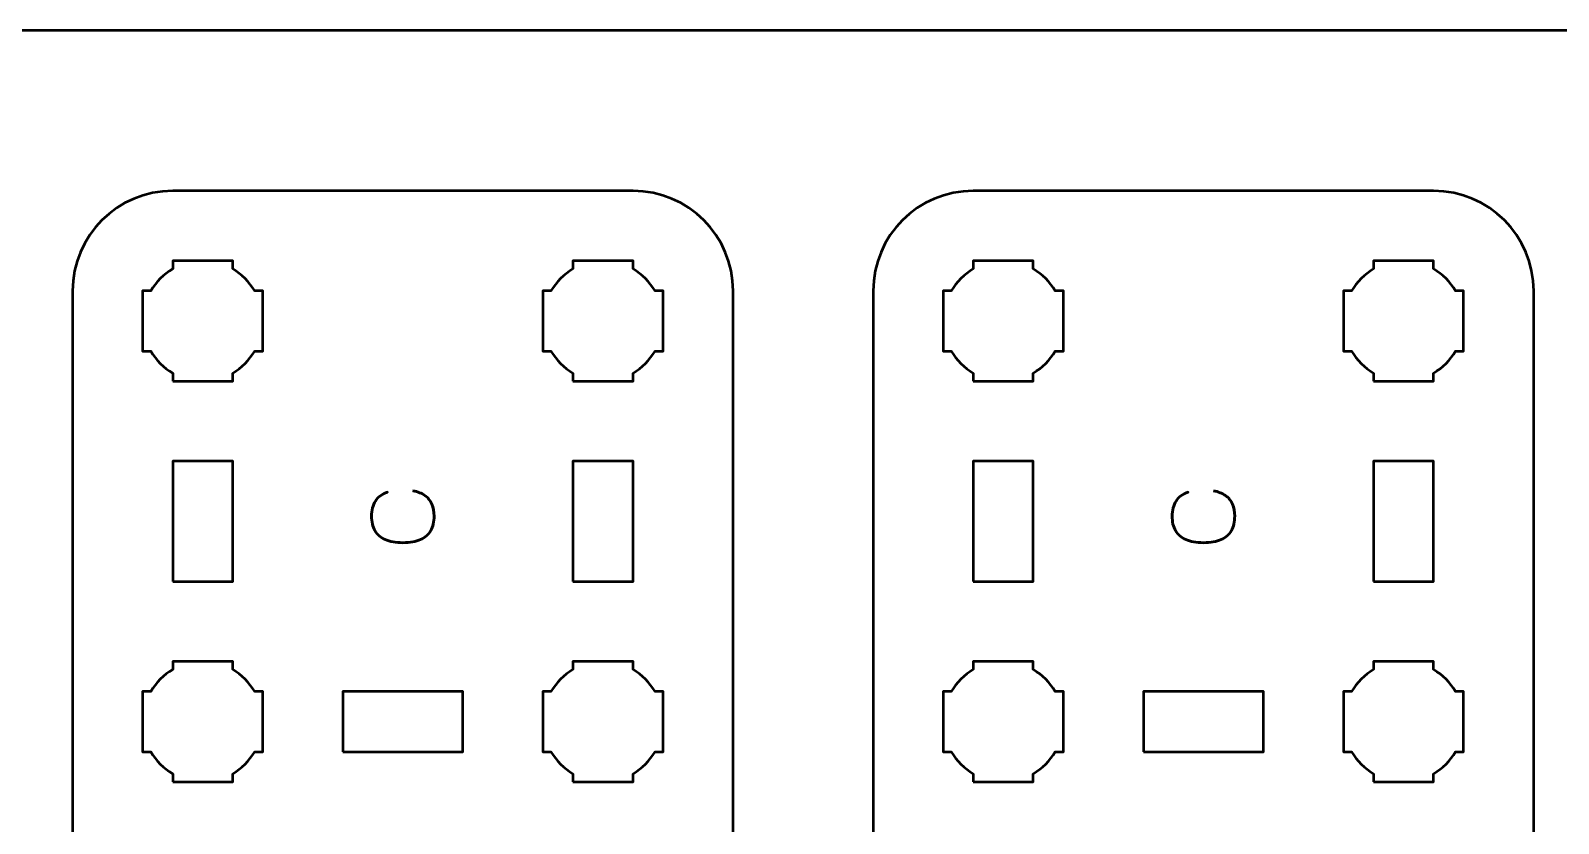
# Model space of a CAD drawing. Header units: centimetres. Extents: x -21 to 0, y -29.7 to 0.
# Drawn here: x -12.36 to -4.73, y -3.96 to 0 of the extents above; entities that cross this region are included whole.
import ezdxf

# ---------------------------------------------------------------- set-up
doc = ezdxf.new("R2010")
doc.units = ezdxf.units.CM
doc.header["$MEASUREMENT"] = 0
doc.layers.add('Layer 1', color=7, linetype='Continuous')

msp = doc.modelspace()

# ---------------------------------------------------------------- linework, layer by layer
at = {"layer": 'Layer 1', "color": 1, "lineweight": 53}
msp.add_open_spline([(-21.00003, -29.19995), (-21.00003, -29.19995), (-21.00003, -10.09992), (-21.00003, -10.09992), (-21.00003, -10.09992), (-21.00003, -10.01709), (-20.93286, -9.94992), (-20.85003, -9.94992), (-20.85003, -9.94992), (-20.7672, -9.94992), (-20.70003, -9.88275), (-20.70003, -9.79992), (-20.70003, -9.79992), (-20.70003, -9.71709), (-20.7672, -9.64992), (-20.85003, -9.64992), (-20.85003, -9.64992), (-20.93286, -9.64992), (-21.00003, -9.58275), (-21.00003, -9.49992), (-21.00003, -9.49992), (-21.00003, -9.41709), (-20.93286, -9.34992), (-20.85003, -9.34992), (-20.85003, -9.34992), (-20.7672, -9.34992), (-20.70003, -9.28275), (-20.70003, -9.19992), (-20.70003, -9.19992), (-20.70003, -9.11709), (-20.7672, -9.04992), (-20.85003, -9.04992), (-20.85003, -9.04992), (-20.93286, -9.04992), (-21.00003, -8.98275), (-21.00003, -8.89992), (-21.00003, -8.89992), (-21.00003, -8.81709), (-20.93286, -8.74992), (-20.85003, -8.74992), (-20.85003, -8.74992), (-20.7672, -8.74992), (-20.70003, -8.68275), (-20.70003, -8.59992), (-20.70003, -8.59992), (-20.70003, -8.51709), (-20.7672, -8.44992), (-20.85003, -8.44992), (-20.85003, -8.44992), (-20.93286, -8.44992), (-21.00003, -8.38275), (-21.00003, -8.29992), (-21.00003, -8.29992), (-21.00003, -8.21709), (-20.93286, -8.14992), (-20.85003, -8.14992), (-20.85003, -8.14992), (-20.7672, -8.14992), (-20.70003, -8.08275), (-20.70003, -7.99992), (-20.70003, -7.99992), (-20.70003, -7.91709), (-20.7672, -7.84992), (-20.85003, -7.84992), (-20.85003, -7.84992), (-20.93286, -7.84992), (-21.00003, -7.78275), (-21.00003, -7.69992), (-21.00003, -7.69992), (-21.00003, -7.61709), (-20.93286, -7.54992), (-20.85003, -7.54992), (-20.85003, -7.54992), (-20.7672, -7.54992), (-20.70003, -7.48275), (-20.70003, -7.39992), (-20.70003, -7.39992), (-20.70003, -7.31709), (-20.7672, -7.24992), (-20.85003, -7.24992), (-20.85003, -7.24992), (-20.93286, -7.24992), (-21.00003, -7.18275), (-21.00003, -7.09992), (-21.00003, -7.09992), (-21.00003, -7.01709), (-20.93286, -6.94992), (-20.85003, -6.94992), (-20.85003, -6.94992), (-20.7672, -6.94992), (-20.70003, -6.88275), (-20.70003, -6.79992), (-20.70003, -6.79992), (-20.70003, -6.71709), (-20.7672, -6.64992), (-20.85003, -6.64992), (-20.85003, -6.64992), (-20.93286, -6.64992), (-21.00003, -6.58275), (-21.00003, -6.49992), (-21.00003, -6.49992), (-21.00003, -6.41709), (-20.93286, -6.34992), (-20.85003, -6.34992), (-20.85003, -6.34992), (-20.7672, -6.34992), (-20.70003, -6.28275), (-20.70003, -6.19992), (-20.70003, -6.19992), (-20.70003, -6.11709), (-20.7672, -6.04992), (-20.85003, -6.04992), (-20.85003, -6.04992), (-20.93286, -6.04992), (-21.00003, -5.98275), (-21.00003, -5.89992), (-21.00003, -5.89992), (-21.00003, -5.81709), (-20.93286, -5.74992), (-20.85003, -5.74992), (-20.85003, -5.74992), (-20.7672, -5.74992), (-20.70003, -5.68275), (-20.70003, -5.59992), (-20.70003, -5.59992), (-20.70003, -5.51709), (-20.7672, -5.44992), (-20.85003, -5.44992), (-20.85003, -5.44992), (-20.93286, -5.44992), (-21.00003, -5.38275), (-21.00003, -5.29992), (-21.00003, -5.29992), (-21.00003, -5.21709), (-20.93286, -5.14992), (-20.85003, -5.14992), (-20.85003, -5.14992), (-20.7672, -5.14992), (-20.70003, -5.08275), (-20.70003, -4.99992), (-20.70003, -4.99992), (-20.70003, -4.91709), (-20.7672, -4.84992), (-20.85003, -4.84992), (-20.85003, -4.84992), (-20.93286, -4.84992), (-21.00003, -4.78275), (-21.00003, -4.69992), (-21.00003, -4.69992), (-21.00003, -4.61709), (-20.93286, -4.54992), (-20.85003, -4.54992), (-20.85003, -4.54992), (-20.7672, -4.54992), (-20.70003, -4.48275), (-20.70003, -4.39992), (-20.70003, -4.39992), (-20.70003, -4.31709), (-20.7672, -4.24992), (-20.85003, -4.24992), (-20.85003, -4.24992), (-20.93286, -4.24992), (-21.00003, -4.18275), (-21.00003, -4.09992), (-21.00003, -4.09992), (-21.00003, -4.01709), (-20.93286, -3.94992), (-20.85003, -3.94992), (-20.85003, -3.94992), (-20.7672, -3.94992), (-20.70003, -3.88275), (-20.70003, -3.79992), (-20.70003, -3.79992), (-20.70003, -3.71709), (-20.7672, -3.64992), (-20.85003, -3.64992), (-20.85003, -3.64992), (-20.93286, -3.64992), (-21.00003, -3.58275), (-21.00003, -3.49992), (-21.00003, -3.49992), (-21.00003, -3.41709), (-20.93286, -3.34992), (-20.85003, -3.34992), (-20.85003, -3.34992), (-20.7672, -3.34992), (-20.70003, -3.28275), (-20.70003, -3.19992), (-20.70003, -3.19992), (-20.70003, -3.11709), (-20.7672, -3.04992), (-20.85003, -3.04992), (-20.85003, -3.04992), (-20.93286, -3.04992), (-21.00003, -2.98275), (-21.00003, -2.89992), (-21.00003, -2.89992), (-21.00003, -2.81709), (-20.93286, -2.74992), (-20.85003, -2.74992), (-20.85003, -2.74992), (-20.7672, -2.74992), (-20.70003, -2.68275), (-20.70003, -2.59992), (-20.70003, -2.59992), (-20.70003, -2.51709), (-20.7672, -2.44992), (-20.85003, -2.44992), (-20.85003, -2.44992), (-20.93286, -2.44992), (-21.00003, -2.38275), (-21.00003, -2.29992), (-21.00003, -2.29992), (-21.00003, -2.21709), (-20.93286, -2.14992), (-20.85003, -2.14992), (-20.85003, -2.14992), (-20.7672, -2.14992), (-20.70003, -2.08275), (-20.70003, -1.99992), (-20.70003, -1.99992), (-20.70003, -1.91709), (-20.7672, -1.84992), (-20.85003, -1.84992), (-20.85003, -1.84992), (-20.93286, -1.84992), (-21.00003, -1.78275), (-21.00003, -1.69992), (-21.00003, -1.69992), (-21.00003, -1.61709), (-20.93286, -1.54992), (-20.85003, -1.54992), (-20.85003, -1.54992), (-20.7672, -1.54992), (-20.70003, -1.48275), (-20.70003, -1.39992), (-20.70003, -1.39992), (-20.70003, -1.31709), (-20.7672, -1.24992), (-20.85003, -1.24992), (-20.85003, -1.24992), (-20.93286, -1.24992), (-21.00003, -1.18275), (-21.00003, -1.09992), (-21.00003, -1.09992), (-21.00003, -1.09992), (-21.00003, -0.49992), (-21.00003, -0.49992), (-21.00003, -0.49992), (-21.00003, -0.22295), (-20.77694, 0.00004), (-20.49994, 0.00004), (-20.49994, 0.00004), (-20.49994, 0.00004), (-0.50008, 0.00004), (-0.50008, 0.00004), (-0.50008, 0.00004), (-0.22294, 0.00004), (0.00002, -0.22295), (0.00002, -0.49992), (0.00002, -0.49992), (0.00002, -0.49992), (0.00002, -29.19995), (0.00002, -29.19995), (0.00002, -29.19995), (0.00002, -29.47695), (-0.22294, -29.70004), (-0.50008, -29.70004), (-0.50008, -29.70004), (-0.50008, -29.70004), (-20.49994, -29.70004), (-20.49994, -29.70004), (-20.49994, -29.70004), (-20.77694, -29.70004), (-21.00003, -29.47695), (-21.00003, -29.19995)], degree=3, knots=[0, 0, 0, 0, 0.0144928, 0.0144928, 0.0144928, 0.0144928, 0.0289855, 0.0289855, 0.0289855, 0.0289855, 0.0434783, 0.0434783, 0.0434783, 0.0434783, 0.057971, 0.057971, 0.057971, 0.057971, 0.0724638, 0.0724638, 0.0724638, 0.0724638, 0.0869565, 0.0869565, 0.0869565, 0.0869565, 0.1014493, 0.1014493, 0.1014493, 0.1014493, 0.115942, 0.115942, 0.115942, 0.115942, 0.1304348, 0.1304348, 0.1304348, 0.1304348, 0.1449275, 0.1449275, 0.1449275, 0.1449275, 0.1594203, 0.1594203, 0.1594203, 0.1594203, 0.173913, 0.173913, 0.173913, 0.173913, 0.1884058, 0.1884058, 0.1884058, 0.1884058, 0.2028986, 0.2028986, 0.2028986, 0.2028986, 0.2173913, 0.2173913, 0.2173913, 0.2173913, 0.2318841, 0.2318841, 0.2318841, 0.2318841, 0.2463768, 0.2463768, 0.2463768, 0.2463768, 0.2608696, 0.2608696, 0.2608696, 0.2608696, 0.2753623, 0.2753623, 0.2753623, 0.2753623, 0.2898551, 0.2898551, 0.2898551, 0.2898551, 0.3043478, 0.3043478, 0.3043478, 0.3043478, 0.3188406, 0.3188406, 0.3188406, 0.3188406, 0.3333333, 0.3333333, 0.3333333, 0.3333333, 0.3478261, 0.3478261, 0.3478261, 0.3478261, 0.3623188, 0.3623188, 0.3623188, 0.3623188, 0.3768116, 0.3768116, 0.3768116, 0.3768116, 0.3913043, 0.3913043, 0.3913043, 0.3913043, 0.4057971, 0.4057971, 0.4057971, 0.4057971, 0.4202899, 0.4202899, 0.4202899, 0.4202899, 0.4347826, 0.4347826, 0.4347826, 0.4347826, 0.4492754, 0.4492754, 0.4492754, 0.4492754, 0.4637681, 0.4637681, 0.4637681, 0.4637681, 0.4782609, 0.4782609, 0.4782609, 0.4782609, 0.4927536, 0.4927536, 0.4927536, 0.4927536, 0.5072464, 0.5072464, 0.5072464, 0.5072464, 0.5217391, 0.5217391, 0.5217391, 0.5217391, 0.5362319, 0.5362319, 0.5362319, 0.5362319, 0.5507246, 0.5507246, 0.5507246, 0.5507246, 0.5652174, 0.5652174, 0.5652174, 0.5652174, 0.5797101, 0.5797101, 0.5797101, 0.5797101, 0.5942029, 0.5942029, 0.5942029, 0.5942029, 0.6086957, 0.6086957, 0.6086957, 0.6086957, 0.6231884, 0.6231884, 0.6231884, 0.6231884, 0.6376812, 0.6376812, 0.6376812, 0.6376812, 0.6521739, 0.6521739, 0.6521739, 0.6521739, 0.6666667, 0.6666667, 0.6666667, 0.6666667, 0.6811594, 0.6811594, 0.6811594, 0.6811594, 0.6956522, 0.6956522, 0.6956522, 0.6956522, 0.7101449, 0.7101449, 0.7101449, 0.7101449, 0.7246377, 0.7246377, 0.7246377, 0.7246377, 0.7391304, 0.7391304, 0.7391304, 0.7391304, 0.7536232, 0.7536232, 0.7536232, 0.7536232, 0.7681159, 0.7681159, 0.7681159, 0.7681159, 0.7826087, 0.7826087, 0.7826087, 0.7826087, 0.7971014, 0.7971014, 0.7971014, 0.7971014, 0.8115942, 0.8115942, 0.8115942, 0.8115942, 0.826087, 0.826087, 0.826087, 0.826087, 0.8405797, 0.8405797, 0.8405797, 0.8405797, 0.8550725, 0.8550725, 0.8550725, 0.8550725, 0.8695652, 0.8695652, 0.8695652, 0.8695652, 0.884058, 0.884058, 0.884058, 0.884058, 0.8985507, 0.8985507, 0.8985507, 0.8985507, 0.9130435, 0.9130435, 0.9130435, 0.9130435, 0.9275362, 0.9275362, 0.9275362, 0.9275362, 0.942029, 0.942029, 0.942029, 0.942029, 0.9565217, 0.9565217, 0.9565217, 0.9565217, 0.9710145, 0.9710145, 0.9710145, 0.9710145, 0.9855072, 0.9855072, 0.9855072, 0.9855072, 1, 1, 1, 1], dxfattribs=at)
at = {"layer": 'Layer 1', "color": 3, "lineweight": 53}
for points in [[(-9.35001, -6.1), (-9.35001, -6.1), (-11.65001, -6.1), (-11.65001, -6.1), (-11.65001, -6.1), (-11.9261, -6.1), (-12.15001, -5.87609), (-12.15001, -5.6), (-12.15001, -5.6), (-12.15001, -5.6), (-12.15001, -1.3), (-12.15001, -1.3), (-12.15001, -1.3), (-12.15001, -1.02391), (-11.9261, -0.8), (-11.65001, -0.8), (-11.65001, -0.8), (-11.65001, -0.8), (-9.35001, -0.8), (-9.35001, -0.8), (-9.35001, -0.8), (-9.07392, -0.8), (-8.85001, -1.02391), (-8.85001, -1.3), (-8.85001, -1.3), (-8.85001, -1.3), (-8.85001, -5.6), (-8.85001, -5.6), (-8.85001, -5.6), (-8.85001, -5.87609), (-9.07392, -6.1), (-9.35001, -6.1)], [(-5.35001, -6.1), (-5.35001, -6.1), (-7.65001, -6.1), (-7.65001, -6.1), (-7.65001, -6.1), (-7.9261, -6.1), (-8.15001, -5.87609), (-8.15001, -5.6), (-8.15001, -5.6), (-8.15001, -5.6), (-8.15001, -1.3), (-8.15001, -1.3), (-8.15001, -1.3), (-8.15001, -1.02391), (-7.9261, -0.8), (-7.65001, -0.8), (-7.65001, -0.8), (-7.65001, -0.8), (-5.35001, -0.8), (-5.35001, -0.8), (-5.35001, -0.8), (-5.07392, -0.8), (-4.85001, -1.02391), (-4.85001, -1.3), (-4.85001, -1.3), (-4.85001, -1.3), (-4.85001, -5.6), (-4.85001, -5.6), (-4.85001, -5.6), (-4.85001, -5.87609), (-5.07392, -6.1), (-5.35001, -6.1)]]:
    msp.add_open_spline(points, degree=3, knots=[0, 0, 0, 0, 0.125, 0.125, 0.125, 0.125, 0.25, 0.25, 0.25, 0.25, 0.375, 0.375, 0.375, 0.375, 0.5, 0.5, 0.5, 0.5, 0.625, 0.625, 0.625, 0.625, 0.75, 0.75, 0.75, 0.75, 0.875, 0.875, 0.875, 0.875, 1, 1, 1, 1], dxfattribs=at)
at = {"layer": 'Layer 1', "lineweight": 53}
for points, knots in [([(-11.65001, -1.75), (-11.65001, -1.75), (-11.65001, -1.70985), (-11.65001, -1.70985), (-11.65001, -1.70985), (-11.69554, -1.6835), (-11.73351, -1.64553), (-11.75986, -1.6), (-11.75986, -1.6), (-11.75986, -1.6), (-11.80001, -1.6), (-11.80001, -1.6), (-11.80001, -1.6), (-11.80001, -1.6), (-11.80001, -1.45), (-11.80001, -1.45), (-11.80001, -1.45), (-11.80001, -1.45), (-11.80001, -1.3), (-11.80001, -1.3), (-11.80001, -1.3), (-11.80001, -1.3), (-11.75986, -1.3), (-11.75986, -1.3), (-11.75986, -1.3), (-11.73351, -1.25447), (-11.69554, -1.2165), (-11.65001, -1.19015), (-11.65001, -1.19015), (-11.65001, -1.19015), (-11.65001, -1.15), (-11.65001, -1.15), (-11.65001, -1.15), (-11.65001, -1.15), (-11.50001, -1.15), (-11.50001, -1.15), (-11.50001, -1.15), (-11.50001, -1.15), (-11.35001, -1.15), (-11.35001, -1.15), (-11.35001, -1.15), (-11.35001, -1.15), (-11.35001, -1.19015), (-11.35001, -1.19015), (-11.35001, -1.19015), (-11.30448, -1.2165), (-11.26651, -1.25447), (-11.24016, -1.3), (-11.24016, -1.3), (-11.24016, -1.3), (-11.20001, -1.3), (-11.20001, -1.3), (-11.20001, -1.3), (-11.20001, -1.3), (-11.20001, -1.45), (-11.20001, -1.45), (-11.20001, -1.45), (-11.20001, -1.45), (-11.20001, -1.6), (-11.20001, -1.6), (-11.20001, -1.6), (-11.20001, -1.6), (-11.24016, -1.6), (-11.24016, -1.6), (-11.24016, -1.6), (-11.26651, -1.64553), (-11.30448, -1.6835), (-11.35001, -1.70985), (-11.35001, -1.70985), (-11.35001, -1.70985), (-11.35001, -1.75), (-11.35001, -1.75), (-11.35001, -1.75), (-11.35001, -1.75), (-11.50001, -1.75), (-11.50001, -1.75), (-11.50001, -1.75), (-11.50001, -1.75), (-11.65001, -1.75), (-11.65001, -1.75)], [0, 0, 0, 0, 0.05, 0.05, 0.05, 0.05, 0.1, 0.1, 0.1, 0.1, 0.15, 0.15, 0.15, 0.15, 0.2, 0.2, 0.2, 0.2, 0.25, 0.25, 0.25, 0.25, 0.3, 0.3, 0.3, 0.3, 0.35, 0.35, 0.35, 0.35, 0.4, 0.4, 0.4, 0.4, 0.45, 0.45, 0.45, 0.45, 0.5, 0.5, 0.5, 0.5, 0.55, 0.55, 0.55, 0.55, 0.6, 0.6, 0.6, 0.6, 0.65, 0.65, 0.65, 0.65, 0.7, 0.7, 0.7, 0.7, 0.75, 0.75, 0.75, 0.75, 0.8, 0.8, 0.8, 0.8, 0.85, 0.85, 0.85, 0.85, 0.9, 0.9, 0.9, 0.9, 0.95, 0.95, 0.95, 0.95, 1, 1, 1, 1]), ([(-9.65001, -1.75), (-9.65001, -1.75), (-9.65001, -1.70985), (-9.65001, -1.70985), (-9.65001, -1.70985), (-9.69554, -1.6835), (-9.73351, -1.64553), (-9.75986, -1.6), (-9.75986, -1.6), (-9.75986, -1.6), (-9.80001, -1.6), (-9.80001, -1.6), (-9.80001, -1.6), (-9.80001, -1.6), (-9.80001, -1.45), (-9.80001, -1.45), (-9.80001, -1.45), (-9.80001, -1.45), (-9.80001, -1.3), (-9.80001, -1.3), (-9.80001, -1.3), (-9.80001, -1.3), (-9.75986, -1.3), (-9.75986, -1.3), (-9.75986, -1.3), (-9.73351, -1.25447), (-9.69554, -1.2165), (-9.65001, -1.19015), (-9.65001, -1.19015), (-9.65001, -1.19015), (-9.65001, -1.15), (-9.65001, -1.15), (-9.65001, -1.15), (-9.65001, -1.15), (-9.50001, -1.15), (-9.50001, -1.15), (-9.50001, -1.15), (-9.50001, -1.15), (-9.35001, -1.15), (-9.35001, -1.15), (-9.35001, -1.15), (-9.35001, -1.15), (-9.35001, -1.19015), (-9.35001, -1.19015), (-9.35001, -1.19015), (-9.30448, -1.2165), (-9.26651, -1.25447), (-9.24016, -1.3), (-9.24016, -1.3), (-9.24016, -1.3), (-9.20001, -1.3), (-9.20001, -1.3), (-9.20001, -1.3), (-9.20001, -1.3), (-9.20001, -1.45), (-9.20001, -1.45), (-9.20001, -1.45), (-9.20001, -1.45), (-9.20001, -1.6), (-9.20001, -1.6), (-9.20001, -1.6), (-9.20001, -1.6), (-9.24016, -1.6), (-9.24016, -1.6), (-9.24016, -1.6), (-9.26651, -1.64553), (-9.30448, -1.6835), (-9.35001, -1.70985), (-9.35001, -1.70985), (-9.35001, -1.70985), (-9.35001, -1.75), (-9.35001, -1.75), (-9.35001, -1.75), (-9.35001, -1.75), (-9.50001, -1.75), (-9.50001, -1.75), (-9.50001, -1.75), (-9.50001, -1.75), (-9.65001, -1.75), (-9.65001, -1.75)], [0, 0, 0, 0, 0.05, 0.05, 0.05, 0.05, 0.1, 0.1, 0.1, 0.1, 0.15, 0.15, 0.15, 0.15, 0.2, 0.2, 0.2, 0.2, 0.25, 0.25, 0.25, 0.25, 0.3, 0.3, 0.3, 0.3, 0.35, 0.35, 0.35, 0.35, 0.4, 0.4, 0.4, 0.4, 0.45, 0.45, 0.45, 0.45, 0.5, 0.5, 0.5, 0.5, 0.55, 0.55, 0.55, 0.55, 0.6, 0.6, 0.6, 0.6, 0.65, 0.65, 0.65, 0.65, 0.7, 0.7, 0.7, 0.7, 0.75, 0.75, 0.75, 0.75, 0.8, 0.8, 0.8, 0.8, 0.85, 0.85, 0.85, 0.85, 0.9, 0.9, 0.9, 0.9, 0.95, 0.95, 0.95, 0.95, 1, 1, 1, 1]), ([(-7.65001, -1.75), (-7.65001, -1.75), (-7.65001, -1.70985), (-7.65001, -1.70985), (-7.65001, -1.70985), (-7.69554, -1.6835), (-7.73351, -1.64553), (-7.75986, -1.6), (-7.75986, -1.6), (-7.75986, -1.6), (-7.80001, -1.6), (-7.80001, -1.6), (-7.80001, -1.6), (-7.80001, -1.6), (-7.80001, -1.45), (-7.80001, -1.45), (-7.80001, -1.45), (-7.80001, -1.45), (-7.80001, -1.3), (-7.80001, -1.3), (-7.80001, -1.3), (-7.80001, -1.3), (-7.75986, -1.3), (-7.75986, -1.3), (-7.75986, -1.3), (-7.73351, -1.25447), (-7.69554, -1.2165), (-7.65001, -1.19015), (-7.65001, -1.19015), (-7.65001, -1.19015), (-7.65001, -1.15), (-7.65001, -1.15), (-7.65001, -1.15), (-7.65001, -1.15), (-7.50001, -1.15), (-7.50001, -1.15), (-7.50001, -1.15), (-7.50001, -1.15), (-7.35001, -1.15), (-7.35001, -1.15), (-7.35001, -1.15), (-7.35001, -1.15), (-7.35001, -1.19015), (-7.35001, -1.19015), (-7.35001, -1.19015), (-7.30448, -1.2165), (-7.26651, -1.25447), (-7.24016, -1.3), (-7.24016, -1.3), (-7.24016, -1.3), (-7.20001, -1.3), (-7.20001, -1.3), (-7.20001, -1.3), (-7.20001, -1.3), (-7.20001, -1.45), (-7.20001, -1.45), (-7.20001, -1.45), (-7.20001, -1.45), (-7.20001, -1.6), (-7.20001, -1.6), (-7.20001, -1.6), (-7.20001, -1.6), (-7.24016, -1.6), (-7.24016, -1.6), (-7.24016, -1.6), (-7.26651, -1.64553), (-7.30448, -1.6835), (-7.35001, -1.70985), (-7.35001, -1.70985), (-7.35001, -1.70985), (-7.35001, -1.75), (-7.35001, -1.75), (-7.35001, -1.75), (-7.35001, -1.75), (-7.50001, -1.75), (-7.50001, -1.75), (-7.50001, -1.75), (-7.50001, -1.75), (-7.65001, -1.75), (-7.65001, -1.75)], [0, 0, 0, 0, 0.05, 0.05, 0.05, 0.05, 0.1, 0.1, 0.1, 0.1, 0.15, 0.15, 0.15, 0.15, 0.2, 0.2, 0.2, 0.2, 0.25, 0.25, 0.25, 0.25, 0.3, 0.3, 0.3, 0.3, 0.35, 0.35, 0.35, 0.35, 0.4, 0.4, 0.4, 0.4, 0.45, 0.45, 0.45, 0.45, 0.5, 0.5, 0.5, 0.5, 0.55, 0.55, 0.55, 0.55, 0.6, 0.6, 0.6, 0.6, 0.65, 0.65, 0.65, 0.65, 0.7, 0.7, 0.7, 0.7, 0.75, 0.75, 0.75, 0.75, 0.8, 0.8, 0.8, 0.8, 0.85, 0.85, 0.85, 0.85, 0.9, 0.9, 0.9, 0.9, 0.95, 0.95, 0.95, 0.95, 1, 1, 1, 1]), ([(-5.65001, -1.75), (-5.65001, -1.75), (-5.65001, -1.70985), (-5.65001, -1.70985), (-5.65001, -1.70985), (-5.69554, -1.6835), (-5.73351, -1.64553), (-5.75986, -1.6), (-5.75986, -1.6), (-5.75986, -1.6), (-5.80001, -1.6), (-5.80001, -1.6), (-5.80001, -1.6), (-5.80001, -1.6), (-5.80001, -1.45), (-5.80001, -1.45), (-5.80001, -1.45), (-5.80001, -1.45), (-5.80001, -1.3), (-5.80001, -1.3), (-5.80001, -1.3), (-5.80001, -1.3), (-5.75986, -1.3), (-5.75986, -1.3), (-5.75986, -1.3), (-5.73351, -1.25447), (-5.69554, -1.2165), (-5.65001, -1.19015), (-5.65001, -1.19015), (-5.65001, -1.19015), (-5.65001, -1.15), (-5.65001, -1.15), (-5.65001, -1.15), (-5.65001, -1.15), (-5.50001, -1.15), (-5.50001, -1.15), (-5.50001, -1.15), (-5.50001, -1.15), (-5.35001, -1.15), (-5.35001, -1.15), (-5.35001, -1.15), (-5.35001, -1.15), (-5.35001, -1.19015), (-5.35001, -1.19015), (-5.35001, -1.19015), (-5.30448, -1.2165), (-5.26651, -1.25447), (-5.24016, -1.3), (-5.24016, -1.3), (-5.24016, -1.3), (-5.20001, -1.3), (-5.20001, -1.3), (-5.20001, -1.3), (-5.20001, -1.3), (-5.20001, -1.45), (-5.20001, -1.45), (-5.20001, -1.45), (-5.20001, -1.45), (-5.20001, -1.6), (-5.20001, -1.6), (-5.20001, -1.6), (-5.20001, -1.6), (-5.24016, -1.6), (-5.24016, -1.6), (-5.24016, -1.6), (-5.26651, -1.64553), (-5.30448, -1.6835), (-5.35001, -1.70985), (-5.35001, -1.70985), (-5.35001, -1.70985), (-5.35001, -1.75), (-5.35001, -1.75), (-5.35001, -1.75), (-5.35001, -1.75), (-5.50001, -1.75), (-5.50001, -1.75), (-5.50001, -1.75), (-5.50001, -1.75), (-5.65001, -1.75), (-5.65001, -1.75)], [0, 0, 0, 0, 0.05, 0.05, 0.05, 0.05, 0.1, 0.1, 0.1, 0.1, 0.15, 0.15, 0.15, 0.15, 0.2, 0.2, 0.2, 0.2, 0.25, 0.25, 0.25, 0.25, 0.3, 0.3, 0.3, 0.3, 0.35, 0.35, 0.35, 0.35, 0.4, 0.4, 0.4, 0.4, 0.45, 0.45, 0.45, 0.45, 0.5, 0.5, 0.5, 0.5, 0.55, 0.55, 0.55, 0.55, 0.6, 0.6, 0.6, 0.6, 0.65, 0.65, 0.65, 0.65, 0.7, 0.7, 0.7, 0.7, 0.75, 0.75, 0.75, 0.75, 0.8, 0.8, 0.8, 0.8, 0.85, 0.85, 0.85, 0.85, 0.9, 0.9, 0.9, 0.9, 0.95, 0.95, 0.95, 0.95, 1, 1, 1, 1]), ([(-11.65001, -2.75), (-11.65001, -2.75), (-11.65001, -2.15), (-11.65001, -2.15), (-11.65001, -2.15), (-11.65001, -2.15), (-11.35001, -2.15), (-11.35001, -2.15), (-11.35001, -2.15), (-11.35001, -2.15), (-11.35001, -2.75), (-11.35001, -2.75), (-11.35001, -2.75), (-11.35001, -2.75), (-11.65001, -2.75), (-11.65001, -2.75)], [0, 0, 0, 0, 0.25, 0.25, 0.25, 0.25, 0.5, 0.5, 0.5, 0.5, 0.75, 0.75, 0.75, 0.75, 1, 1, 1, 1]), ([(-9.65001, -2.75), (-9.65001, -2.75), (-9.65001, -2.15), (-9.65001, -2.15), (-9.65001, -2.15), (-9.65001, -2.15), (-9.35001, -2.15), (-9.35001, -2.15), (-9.35001, -2.15), (-9.35001, -2.15), (-9.35001, -2.75), (-9.35001, -2.75), (-9.35001, -2.75), (-9.35001, -2.75), (-9.65001, -2.75), (-9.65001, -2.75)], [0, 0, 0, 0, 0.25, 0.25, 0.25, 0.25, 0.5, 0.5, 0.5, 0.5, 0.75, 0.75, 0.75, 0.75, 1, 1, 1, 1]), ([(-7.65001, -2.75), (-7.65001, -2.75), (-7.65001, -2.15), (-7.65001, -2.15), (-7.65001, -2.15), (-7.65001, -2.15), (-7.35001, -2.15), (-7.35001, -2.15), (-7.35001, -2.15), (-7.35001, -2.15), (-7.35001, -2.75), (-7.35001, -2.75), (-7.35001, -2.75), (-7.35001, -2.75), (-7.65001, -2.75), (-7.65001, -2.75)], [0, 0, 0, 0, 0.25, 0.25, 0.25, 0.25, 0.5, 0.5, 0.5, 0.5, 0.75, 0.75, 0.75, 0.75, 1, 1, 1, 1]), ([(-5.65001, -2.75), (-5.65001, -2.75), (-5.65001, -2.15), (-5.65001, -2.15), (-5.65001, -2.15), (-5.65001, -2.15), (-5.35001, -2.15), (-5.35001, -2.15), (-5.35001, -2.15), (-5.35001, -2.15), (-5.35001, -2.75), (-5.35001, -2.75), (-5.35001, -2.75), (-5.35001, -2.75), (-5.65001, -2.75), (-5.65001, -2.75)], [0, 0, 0, 0, 0.25, 0.25, 0.25, 0.25, 0.5, 0.5, 0.5, 0.5, 0.75, 0.75, 0.75, 0.75, 1, 1, 1, 1]), ([(-11.65001, -3.75), (-11.65001, -3.75), (-11.65001, -3.70985), (-11.65001, -3.70985), (-11.65001, -3.70985), (-11.69554, -3.6835), (-11.73351, -3.64553), (-11.75986, -3.6), (-11.75986, -3.6), (-11.75986, -3.6), (-11.80001, -3.6), (-11.80001, -3.6), (-11.80001, -3.6), (-11.80001, -3.6), (-11.80001, -3.45), (-11.80001, -3.45), (-11.80001, -3.45), (-11.80001, -3.45), (-11.80001, -3.3), (-11.80001, -3.3), (-11.80001, -3.3), (-11.80001, -3.3), (-11.75986, -3.3), (-11.75986, -3.3), (-11.75986, -3.3), (-11.73351, -3.25447), (-11.69554, -3.2165), (-11.65001, -3.19015), (-11.65001, -3.19015), (-11.65001, -3.19015), (-11.65001, -3.15), (-11.65001, -3.15), (-11.65001, -3.15), (-11.65001, -3.15), (-11.50001, -3.15), (-11.50001, -3.15), (-11.50001, -3.15), (-11.50001, -3.15), (-11.35001, -3.15), (-11.35001, -3.15), (-11.35001, -3.15), (-11.35001, -3.15), (-11.35001, -3.19015), (-11.35001, -3.19015), (-11.35001, -3.19015), (-11.30448, -3.2165), (-11.26651, -3.25447), (-11.24016, -3.3), (-11.24016, -3.3), (-11.24016, -3.3), (-11.20001, -3.3), (-11.20001, -3.3), (-11.20001, -3.3), (-11.20001, -3.3), (-11.20001, -3.45), (-11.20001, -3.45), (-11.20001, -3.45), (-11.20001, -3.45), (-11.20001, -3.6), (-11.20001, -3.6), (-11.20001, -3.6), (-11.20001, -3.6), (-11.24016, -3.6), (-11.24016, -3.6), (-11.24016, -3.6), (-11.26651, -3.64553), (-11.30448, -3.6835), (-11.35001, -3.70985), (-11.35001, -3.70985), (-11.35001, -3.70985), (-11.35001, -3.75), (-11.35001, -3.75), (-11.35001, -3.75), (-11.35001, -3.75), (-11.50001, -3.75), (-11.50001, -3.75), (-11.50001, -3.75), (-11.50001, -3.75), (-11.65001, -3.75), (-11.65001, -3.75)], [0, 0, 0, 0, 0.05, 0.05, 0.05, 0.05, 0.1, 0.1, 0.1, 0.1, 0.15, 0.15, 0.15, 0.15, 0.2, 0.2, 0.2, 0.2, 0.25, 0.25, 0.25, 0.25, 0.3, 0.3, 0.3, 0.3, 0.35, 0.35, 0.35, 0.35, 0.4, 0.4, 0.4, 0.4, 0.45, 0.45, 0.45, 0.45, 0.5, 0.5, 0.5, 0.5, 0.55, 0.55, 0.55, 0.55, 0.6, 0.6, 0.6, 0.6, 0.65, 0.65, 0.65, 0.65, 0.7, 0.7, 0.7, 0.7, 0.75, 0.75, 0.75, 0.75, 0.8, 0.8, 0.8, 0.8, 0.85, 0.85, 0.85, 0.85, 0.9, 0.9, 0.9, 0.9, 0.95, 0.95, 0.95, 0.95, 1, 1, 1, 1]), ([(-9.65001, -3.75), (-9.65001, -3.75), (-9.65001, -3.70985), (-9.65001, -3.70985), (-9.65001, -3.70985), (-9.69554, -3.6835), (-9.73351, -3.64553), (-9.75986, -3.6), (-9.75986, -3.6), (-9.75986, -3.6), (-9.80001, -3.6), (-9.80001, -3.6), (-9.80001, -3.6), (-9.80001, -3.6), (-9.80001, -3.45), (-9.80001, -3.45), (-9.80001, -3.45), (-9.80001, -3.45), (-9.80001, -3.3), (-9.80001, -3.3), (-9.80001, -3.3), (-9.80001, -3.3), (-9.75986, -3.3), (-9.75986, -3.3), (-9.75986, -3.3), (-9.73351, -3.25447), (-9.69554, -3.2165), (-9.65001, -3.19015), (-9.65001, -3.19015), (-9.65001, -3.19015), (-9.65001, -3.15), (-9.65001, -3.15), (-9.65001, -3.15), (-9.65001, -3.15), (-9.50001, -3.15), (-9.50001, -3.15), (-9.50001, -3.15), (-9.50001, -3.15), (-9.35001, -3.15), (-9.35001, -3.15), (-9.35001, -3.15), (-9.35001, -3.15), (-9.35001, -3.19015), (-9.35001, -3.19015), (-9.35001, -3.19015), (-9.30448, -3.2165), (-9.26651, -3.25447), (-9.24016, -3.3), (-9.24016, -3.3), (-9.24016, -3.3), (-9.20001, -3.3), (-9.20001, -3.3), (-9.20001, -3.3), (-9.20001, -3.3), (-9.20001, -3.45), (-9.20001, -3.45), (-9.20001, -3.45), (-9.20001, -3.45), (-9.20001, -3.6), (-9.20001, -3.6), (-9.20001, -3.6), (-9.20001, -3.6), (-9.24016, -3.6), (-9.24016, -3.6), (-9.24016, -3.6), (-9.26651, -3.64553), (-9.30448, -3.6835), (-9.35001, -3.70985), (-9.35001, -3.70985), (-9.35001, -3.70985), (-9.35001, -3.75), (-9.35001, -3.75), (-9.35001, -3.75), (-9.35001, -3.75), (-9.50001, -3.75), (-9.50001, -3.75), (-9.50001, -3.75), (-9.50001, -3.75), (-9.65001, -3.75), (-9.65001, -3.75)], [0, 0, 0, 0, 0.05, 0.05, 0.05, 0.05, 0.1, 0.1, 0.1, 0.1, 0.15, 0.15, 0.15, 0.15, 0.2, 0.2, 0.2, 0.2, 0.25, 0.25, 0.25, 0.25, 0.3, 0.3, 0.3, 0.3, 0.35, 0.35, 0.35, 0.35, 0.4, 0.4, 0.4, 0.4, 0.45, 0.45, 0.45, 0.45, 0.5, 0.5, 0.5, 0.5, 0.55, 0.55, 0.55, 0.55, 0.6, 0.6, 0.6, 0.6, 0.65, 0.65, 0.65, 0.65, 0.7, 0.7, 0.7, 0.7, 0.75, 0.75, 0.75, 0.75, 0.8, 0.8, 0.8, 0.8, 0.85, 0.85, 0.85, 0.85, 0.9, 0.9, 0.9, 0.9, 0.95, 0.95, 0.95, 0.95, 1, 1, 1, 1]), ([(-7.65001, -3.75), (-7.65001, -3.75), (-7.65001, -3.70985), (-7.65001, -3.70985), (-7.65001, -3.70985), (-7.69554, -3.6835), (-7.73351, -3.64553), (-7.75986, -3.6), (-7.75986, -3.6), (-7.75986, -3.6), (-7.80001, -3.6), (-7.80001, -3.6), (-7.80001, -3.6), (-7.80001, -3.6), (-7.80001, -3.45), (-7.80001, -3.45), (-7.80001, -3.45), (-7.80001, -3.45), (-7.80001, -3.3), (-7.80001, -3.3), (-7.80001, -3.3), (-7.80001, -3.3), (-7.75986, -3.3), (-7.75986, -3.3), (-7.75986, -3.3), (-7.73351, -3.25447), (-7.69554, -3.2165), (-7.65001, -3.19015), (-7.65001, -3.19015), (-7.65001, -3.19015), (-7.65001, -3.15), (-7.65001, -3.15), (-7.65001, -3.15), (-7.65001, -3.15), (-7.50001, -3.15), (-7.50001, -3.15), (-7.50001, -3.15), (-7.50001, -3.15), (-7.35001, -3.15), (-7.35001, -3.15), (-7.35001, -3.15), (-7.35001, -3.15), (-7.35001, -3.19015), (-7.35001, -3.19015), (-7.35001, -3.19015), (-7.30448, -3.2165), (-7.26651, -3.25447), (-7.24016, -3.3), (-7.24016, -3.3), (-7.24016, -3.3), (-7.20001, -3.3), (-7.20001, -3.3), (-7.20001, -3.3), (-7.20001, -3.3), (-7.20001, -3.45), (-7.20001, -3.45), (-7.20001, -3.45), (-7.20001, -3.45), (-7.20001, -3.6), (-7.20001, -3.6), (-7.20001, -3.6), (-7.20001, -3.6), (-7.24016, -3.6), (-7.24016, -3.6), (-7.24016, -3.6), (-7.26651, -3.64553), (-7.30448, -3.6835), (-7.35001, -3.70985), (-7.35001, -3.70985), (-7.35001, -3.70985), (-7.35001, -3.75), (-7.35001, -3.75), (-7.35001, -3.75), (-7.35001, -3.75), (-7.50001, -3.75), (-7.50001, -3.75), (-7.50001, -3.75), (-7.50001, -3.75), (-7.65001, -3.75), (-7.65001, -3.75)], [0, 0, 0, 0, 0.05, 0.05, 0.05, 0.05, 0.1, 0.1, 0.1, 0.1, 0.15, 0.15, 0.15, 0.15, 0.2, 0.2, 0.2, 0.2, 0.25, 0.25, 0.25, 0.25, 0.3, 0.3, 0.3, 0.3, 0.35, 0.35, 0.35, 0.35, 0.4, 0.4, 0.4, 0.4, 0.45, 0.45, 0.45, 0.45, 0.5, 0.5, 0.5, 0.5, 0.55, 0.55, 0.55, 0.55, 0.6, 0.6, 0.6, 0.6, 0.65, 0.65, 0.65, 0.65, 0.7, 0.7, 0.7, 0.7, 0.75, 0.75, 0.75, 0.75, 0.8, 0.8, 0.8, 0.8, 0.85, 0.85, 0.85, 0.85, 0.9, 0.9, 0.9, 0.9, 0.95, 0.95, 0.95, 0.95, 1, 1, 1, 1]), ([(-5.65001, -3.75), (-5.65001, -3.75), (-5.65001, -3.70985), (-5.65001, -3.70985), (-5.65001, -3.70985), (-5.69554, -3.6835), (-5.73351, -3.64553), (-5.75986, -3.6), (-5.75986, -3.6), (-5.75986, -3.6), (-5.80001, -3.6), (-5.80001, -3.6), (-5.80001, -3.6), (-5.80001, -3.6), (-5.80001, -3.45), (-5.80001, -3.45), (-5.80001, -3.45), (-5.80001, -3.45), (-5.80001, -3.3), (-5.80001, -3.3), (-5.80001, -3.3), (-5.80001, -3.3), (-5.75986, -3.3), (-5.75986, -3.3), (-5.75986, -3.3), (-5.73351, -3.25447), (-5.69554, -3.2165), (-5.65001, -3.19015), (-5.65001, -3.19015), (-5.65001, -3.19015), (-5.65001, -3.15), (-5.65001, -3.15), (-5.65001, -3.15), (-5.65001, -3.15), (-5.50001, -3.15), (-5.50001, -3.15), (-5.50001, -3.15), (-5.50001, -3.15), (-5.35001, -3.15), (-5.35001, -3.15), (-5.35001, -3.15), (-5.35001, -3.15), (-5.35001, -3.19015), (-5.35001, -3.19015), (-5.35001, -3.19015), (-5.30448, -3.2165), (-5.26651, -3.25447), (-5.24016, -3.3), (-5.24016, -3.3), (-5.24016, -3.3), (-5.20001, -3.3), (-5.20001, -3.3), (-5.20001, -3.3), (-5.20001, -3.3), (-5.20001, -3.45), (-5.20001, -3.45), (-5.20001, -3.45), (-5.20001, -3.45), (-5.20001, -3.6), (-5.20001, -3.6), (-5.20001, -3.6), (-5.20001, -3.6), (-5.24016, -3.6), (-5.24016, -3.6), (-5.24016, -3.6), (-5.26651, -3.64553), (-5.30448, -3.6835), (-5.35001, -3.70985), (-5.35001, -3.70985), (-5.35001, -3.70985), (-5.35001, -3.75), (-5.35001, -3.75), (-5.35001, -3.75), (-5.35001, -3.75), (-5.50001, -3.75), (-5.50001, -3.75), (-5.50001, -3.75), (-5.50001, -3.75), (-5.65001, -3.75), (-5.65001, -3.75)], [0, 0, 0, 0, 0.05, 0.05, 0.05, 0.05, 0.1, 0.1, 0.1, 0.1, 0.15, 0.15, 0.15, 0.15, 0.2, 0.2, 0.2, 0.2, 0.25, 0.25, 0.25, 0.25, 0.3, 0.3, 0.3, 0.3, 0.35, 0.35, 0.35, 0.35, 0.4, 0.4, 0.4, 0.4, 0.45, 0.45, 0.45, 0.45, 0.5, 0.5, 0.5, 0.5, 0.55, 0.55, 0.55, 0.55, 0.6, 0.6, 0.6, 0.6, 0.65, 0.65, 0.65, 0.65, 0.7, 0.7, 0.7, 0.7, 0.75, 0.75, 0.75, 0.75, 0.8, 0.8, 0.8, 0.8, 0.85, 0.85, 0.85, 0.85, 0.9, 0.9, 0.9, 0.9, 0.95, 0.95, 0.95, 0.95, 1, 1, 1, 1]), ([(-10.80001, -3.6), (-10.80001, -3.6), (-10.80001, -3.3), (-10.80001, -3.3), (-10.80001, -3.3), (-10.80001, -3.3), (-10.20001, -3.3), (-10.20001, -3.3), (-10.20001, -3.3), (-10.20001, -3.3), (-10.20001, -3.6), (-10.20001, -3.6), (-10.20001, -3.6), (-10.20001, -3.6), (-10.80001, -3.6), (-10.80001, -3.6)], [0, 0, 0, 0, 0.25, 0.25, 0.25, 0.25, 0.5, 0.5, 0.5, 0.5, 0.75, 0.75, 0.75, 0.75, 1, 1, 1, 1]), ([(-6.80001, -3.6), (-6.80001, -3.6), (-6.80001, -3.3), (-6.80001, -3.3), (-6.80001, -3.3), (-6.80001, -3.3), (-6.20001, -3.3), (-6.20001, -3.3), (-6.20001, -3.3), (-6.20001, -3.3), (-6.20001, -3.6), (-6.20001, -3.6), (-6.20001, -3.6), (-6.20001, -3.6), (-6.80001, -3.6), (-6.80001, -3.6)], [0, 0, 0, 0, 0.25, 0.25, 0.25, 0.25, 0.5, 0.5, 0.5, 0.5, 0.75, 0.75, 0.75, 0.75, 1, 1, 1, 1])]:
    msp.add_open_spline(points, degree=3, knots=knots, dxfattribs=at)
at = {"layer": 'Layer 1', "color": 5, "lineweight": 53}
for points in [[(-10.44964, -2.2976), (-10.42544, -2.30212), (-10.40547, -2.31002), (-10.38981, -2.3211), (-10.38981, -2.3211), (-10.37421, -2.33224), (-10.36264, -2.3465), (-10.35509, -2.36385), (-10.35509, -2.36385), (-10.34754, -2.38114), (-10.34373, -2.40146), (-10.3438, -2.4246), (-10.3438, -2.4246), (-10.34373, -2.45275), (-10.34917, -2.47667), (-10.36024, -2.49629), (-10.36024, -2.49629), (-10.37125, -2.5159), (-10.38825, -2.53086), (-10.41132, -2.54116), (-10.41132, -2.54116), (-10.4344, -2.55146), (-10.46396, -2.55661), (-10.50001, -2.55668), (-10.50001, -2.55668), (-10.53592, -2.55661), (-10.56542, -2.55146), (-10.58849, -2.54116), (-10.58849, -2.54116), (-10.61156, -2.53086), (-10.62863, -2.5159), (-10.63971, -2.49629), (-10.63971, -2.49629), (-10.65079, -2.47667), (-10.65629, -2.45275), (-10.65622, -2.4246), (-10.65622, -2.4246), (-10.65629, -2.39447), (-10.64987, -2.36922), (-10.63696, -2.3489), (-10.63696, -2.3489), (-10.62405, -2.32865), (-10.60408, -2.31376), (-10.57706, -2.30438), (-10.57706, -2.30438), (-10.60408, -2.31376), (-10.62405, -2.32865), (-10.63696, -2.3489), (-10.63696, -2.3489), (-10.64987, -2.36922), (-10.65629, -2.39447), (-10.65622, -2.4246), (-10.65622, -2.4246), (-10.65629, -2.45275), (-10.65079, -2.47667), (-10.63971, -2.49629), (-10.63971, -2.49629), (-10.62863, -2.5159), (-10.61156, -2.53086), (-10.58849, -2.54116), (-10.58849, -2.54116), (-10.56542, -2.55146), (-10.53592, -2.55661), (-10.50001, -2.55668), (-10.50001, -2.55668), (-10.46396, -2.55661), (-10.4344, -2.55146), (-10.41132, -2.54116), (-10.41132, -2.54116), (-10.38825, -2.53086), (-10.37125, -2.5159), (-10.36024, -2.49629), (-10.36024, -2.49629), (-10.34917, -2.47667), (-10.34373, -2.45275), (-10.3438, -2.4246), (-10.3438, -2.4246), (-10.34373, -2.40146), (-10.34754, -2.38114), (-10.35509, -2.36385), (-10.35509, -2.36385), (-10.36264, -2.3465), (-10.37421, -2.33224), (-10.38981, -2.3211), (-10.38981, -2.3211), (-10.40547, -2.31002), (-10.42544, -2.30212), (-10.44964, -2.2976)], [(-6.44964, -2.2976), (-6.42544, -2.30212), (-6.40547, -2.31002), (-6.38981, -2.3211), (-6.38981, -2.3211), (-6.37421, -2.33224), (-6.36264, -2.3465), (-6.35509, -2.36385), (-6.35509, -2.36385), (-6.34754, -2.38114), (-6.34373, -2.40146), (-6.3438, -2.4246), (-6.3438, -2.4246), (-6.34373, -2.45275), (-6.34917, -2.47667), (-6.36024, -2.49629), (-6.36024, -2.49629), (-6.37125, -2.5159), (-6.38825, -2.53086), (-6.41132, -2.54116), (-6.41132, -2.54116), (-6.4344, -2.55146), (-6.46396, -2.55661), (-6.50001, -2.55668), (-6.50001, -2.55668), (-6.53592, -2.55661), (-6.56542, -2.55146), (-6.58849, -2.54116), (-6.58849, -2.54116), (-6.61156, -2.53086), (-6.62863, -2.5159), (-6.63971, -2.49629), (-6.63971, -2.49629), (-6.65079, -2.47667), (-6.65629, -2.45275), (-6.65622, -2.4246), (-6.65622, -2.4246), (-6.65629, -2.39447), (-6.64987, -2.36922), (-6.63696, -2.3489), (-6.63696, -2.3489), (-6.62405, -2.32865), (-6.60408, -2.31376), (-6.57706, -2.30438), (-6.57706, -2.30438), (-6.60408, -2.31376), (-6.62405, -2.32865), (-6.63696, -2.3489), (-6.63696, -2.3489), (-6.64987, -2.36922), (-6.65629, -2.39447), (-6.65622, -2.4246), (-6.65622, -2.4246), (-6.65629, -2.45275), (-6.65079, -2.47667), (-6.63971, -2.49629), (-6.63971, -2.49629), (-6.62863, -2.5159), (-6.61156, -2.53086), (-6.58849, -2.54116), (-6.58849, -2.54116), (-6.56542, -2.55146), (-6.53592, -2.55661), (-6.50001, -2.55668), (-6.50001, -2.55668), (-6.46396, -2.55661), (-6.4344, -2.55146), (-6.41132, -2.54116), (-6.41132, -2.54116), (-6.38825, -2.53086), (-6.37125, -2.5159), (-6.36024, -2.49629), (-6.36024, -2.49629), (-6.34917, -2.47667), (-6.34373, -2.45275), (-6.3438, -2.4246), (-6.3438, -2.4246), (-6.34373, -2.40146), (-6.34754, -2.38114), (-6.35509, -2.36385), (-6.35509, -2.36385), (-6.36264, -2.3465), (-6.37421, -2.33224), (-6.38981, -2.3211), (-6.38981, -2.3211), (-6.40547, -2.31002), (-6.42544, -2.30212), (-6.44964, -2.2976)]]:
    msp.add_open_spline(points, degree=3, knots=[0, 0, 0, 0, 0.0454545, 0.0454545, 0.0454545, 0.0454545, 0.0909091, 0.0909091, 0.0909091, 0.0909091, 0.1363636, 0.1363636, 0.1363636, 0.1363636, 0.1818182, 0.1818182, 0.1818182, 0.1818182, 0.2272727, 0.2272727, 0.2272727, 0.2272727, 0.2727273, 0.2727273, 0.2727273, 0.2727273, 0.3181818, 0.3181818, 0.3181818, 0.3181818, 0.3636364, 0.3636364, 0.3636364, 0.3636364, 0.4090909, 0.4090909, 0.4090909, 0.4090909, 0.4545455, 0.4545455, 0.4545455, 0.4545455, 0.5, 0.5, 0.5, 0.5, 0.5454545, 0.5454545, 0.5454545, 0.5454545, 0.5909091, 0.5909091, 0.5909091, 0.5909091, 0.6363636, 0.6363636, 0.6363636, 0.6363636, 0.6818182, 0.6818182, 0.6818182, 0.6818182, 0.7272727, 0.7272727, 0.7272727, 0.7272727, 0.7727273, 0.7727273, 0.7727273, 0.7727273, 0.8181818, 0.8181818, 0.8181818, 0.8181818, 0.8636364, 0.8636364, 0.8636364, 0.8636364, 0.9090909, 0.9090909, 0.9090909, 0.9090909, 0.9545455, 0.9545455, 0.9545455, 0.9545455, 1, 1, 1, 1], dxfattribs=at)

doc.saveas('drawing.dxf')
